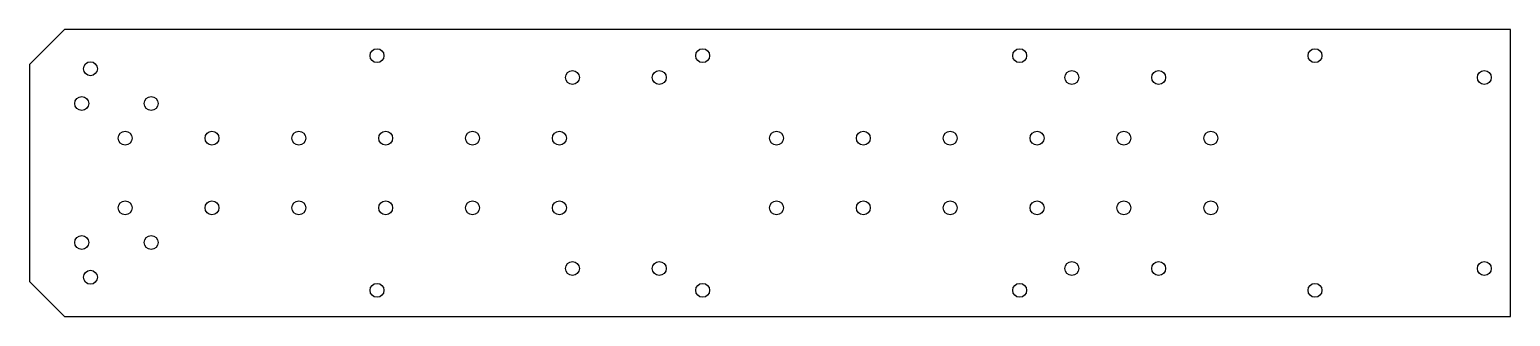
# Model space of a CAD drawing. Header units: metres. Extents: x 0 to 341, y -33 to 33.
import ezdxf

# ---------------------------------------------------------------- set-up
doc = ezdxf.new("R2010")
doc.units = ezdxf.units.M

msp = doc.modelspace()

# ---------------------------------------------------------------- linework, layer by layer
at = {"layer": 'CUT'}
for p, q in [((8, 33), (0, 25)), ((341, 33), (8, 33)), ((341, -33), (341, 33)), ((0, 25), (0, -25)), ((0, -25), (8, -33)), ((8, -33), (341, -33))]:
    msp.add_line(p, q, dxfattribs=at)
at = {"layer": 'DRILL'}
for centre in [(80, 27), (155, 27), (228, 27), (296, 27), (14, 24), (125, 22), (145, 22), (240, 22), (260, 22), (335, 22), (12, 16), (28, 16), (22, 8), (42, 8), (62, 8), (82, 8), (102, 8), (122, 8), (172, 8), (192, 8), (212, 8), (232, 8), (252, 8), (272, 8), (22, -8), (42, -8), (62, -8), (82, -8), (102, -8), (122, -8), (172, -8), (192, -8), (212, -8), (232, -8), (252, -8), (272, -8), (12, -16), (28, -16), (125, -22), (145, -22), (240, -22), (260, -22), (335, -22), (14, -24), (80, -27), (155, -27), (228, -27), (296, -27)]:
    msp.add_circle(centre, 1.6, dxfattribs=at)

doc.saveas('drawing.dxf')
